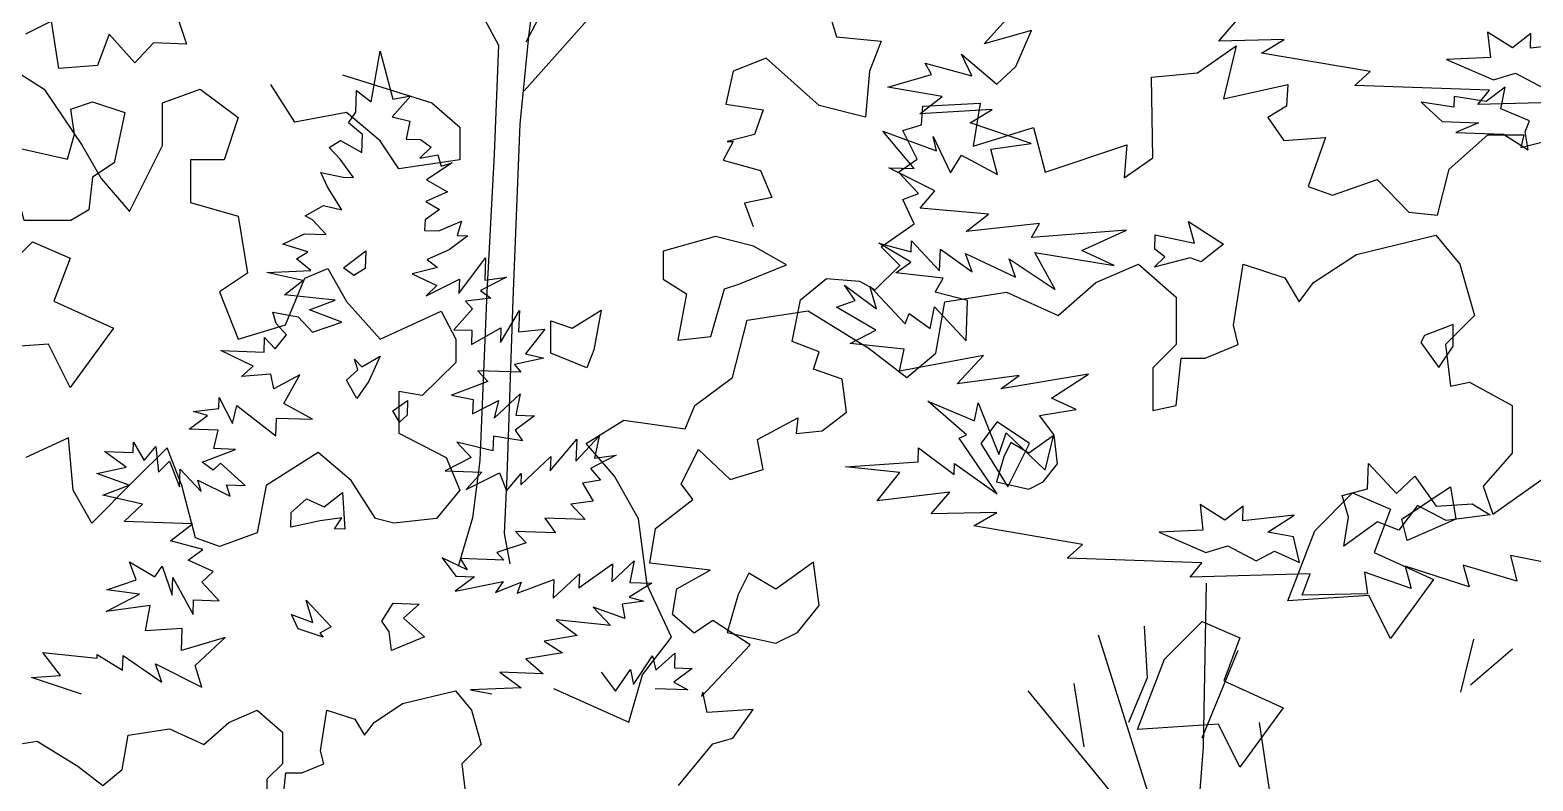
# Model space of a CAD drawing. Header units: inches. Extents: x -11 to 128, y 7 to 56.
# Drawn here: x 59.323 to 59.8179, y 22.3662 to 22.6136 of the extents above; entities that cross this region are included whole.
import ezdxf

# ---------------------------------------------------------------- set-up
doc = ezdxf.new("R2010")
doc.units = ezdxf.units.IN
doc.header["$MEASUREMENT"] = 0
doc.layers.add('CAY', color=94, linetype='Continuous')
doc.layers.add('CAY-3', color=61, linetype='Continuous')
picture_1 = doc.add_image_def('image1.jpg', size_in_pixel=(1680, 1093))

# ---------------------------------------------------------------- blocks, each defined once
blk = doc.blocks.new('A$C76451831')
at = {"layer": 'CAY'}
for p, q in [((1479.9, 1929.8), (1538.3, 1944)), ((1538.3, 1944), (1555.9, 1922.7)), ((1448.6, 1909.2), (1479.9, 1929.8)), ((1288.9, 1909.2), (1320.1, 1922.7)), ((1320.1, 1922.7), (1347.8, 1898.6)), ((1389.7, 1877.9), (1396.8, 1922.7)), ((1396.8, 1922.7), (1427.4, 1912.7)), ((1555.9, 1922.7), (1566.6, 1885)), ((1261.1, 1885), (1288.9, 1909.2)), ((1427.4, 1912.7), (1438, 1895)), ((1438, 1895), (1448.6, 1909.2)), ((1178, 1895), (1223.4, 1902.1)), ((1223.4, 1902.1), (1261.1, 1885)), ((1347.8, 1898.6), (1347.8, 1863.8)), ((1033, 1881.5), (1077.8, 1888.5)), ((1077.8, 1888.5), (1122.6, 1860.8)), ((1171.5, 1857.3), (1178, 1895)), ((1022.3, 1839.6), (1033, 1881.5)), ((1393.2, 1863.8), (1389.7, 1877.9)), ((1566.6, 1885), (1545.3, 1863.8)), ((1347.8, 1863.8), (1330.7, 1846.6)), ((1369, 1853.7), (1393.2, 1863.8)), ((1545.3, 1863.8), (1548.9, 1833.1)), ((1122.6, 1860.8), (1150.3, 1839.6)), ((1150.3, 1839.6), (1171.5, 1857.3)), ((1347.8, 1818.9), (1351.4, 1853.7)), ((1351.4, 1853.7), (1369, 1853.7)), ((1330.7, 1846.6), (1330.7, 1815.4)), ((994.6, 1818.9), (1022.3, 1839.6)), ((1548.9, 1833.1), (1563, 1836)), ((1563, 1836), (1594.3, 1818.9)), ((987.6, 1801.8), (994.6, 1818.9)), ((1330.7, 1815.4), (1347.8, 1818.9)), ((1594.3, 1818.9), (1594.3, 1784.1)), ((915, 1791.2), (942.7, 1808.3)), ((942.7, 1808.3), (987.6, 1801.8)), ((1580.1, 1739.3), (1673.3, 1805.4)), ((935.7, 1767), (915, 1791.2)), ((1594.3, 1784.1), (1573, 1759.9)), ((953.4, 1735.8), (935.7, 1767)), ((4659.2, 1730), (4666, 1767.4)), ((4666, 1767.4), (4675.2, 1732.1)), ((1573, 1759.9), (1580.1, 1739.3)), ((959.8, 1687.4), (953.4, 1735.8)), ((4648.1, 1722.6), (4648.6, 1738.5)), ((4648.6, 1738.5), (4659.2, 1730)), ((4688.4, 1734.4), (4674.7, 1719)), ((4675.2, 1732.1), (4688.4, 1734.4)), ((4642.8, 1714.7), (4648.1, 1722.6)), ((4653, 1706.2), (4642.8, 1714.7)), ((4674.7, 1719), (4687.7, 1715.8)), ((4687.7, 1715.8), (4685, 1702.8)), ((4628.6, 1696.6), (4636.9, 1701.7)), ((4636.9, 1701.7), (4652.5, 1693)), ((4652.5, 1693), (4653, 1706.2)), ((4685, 1702.8), (4695.4, 1702.4)), ((4695.4, 1702.4), (4703.4, 1696.7)), ((977.5, 1649), (959.8, 1687.4)), ((4636.5, 1688.1), (4628.6, 1696.6)), ((4646.4, 1674.6), (4636.5, 1688.1)), ((4703.4, 1696.7), (4694.9, 1688.8)), ((4694.9, 1688.8), (4708.2, 1691.1)), ((4708.2, 1691.1), (4710.6, 1682.8)), ((4627.6, 1667.1), (4622.5, 1678.2)), ((4622.5, 1678.2), (4638.7, 1674.9)), ((4718.8, 1685.3), (4699.8, 1672.8)), ((4710.6, 1682.8), (4718.8, 1685.3)), ((4637.9, 1650.9), (4627.6, 1667.1)), ((4638.7, 1674.9), (4646.4, 1674.6)), ((4699.8, 1672.8), (4715.4, 1664.1)), ((4611, 1646.4), (4624.4, 1654.1)), ((4624.4, 1654.1), (4637.9, 1650.9)), ((4715.4, 1664.1), (4699.3, 1656.9)), ((4699.3, 1656.9), (4709.5, 1651.1)), ((956.3, 1621.3), (977.5, 1649)), ((4616.3, 1643.5), (4611, 1646.4)), ((4626.4, 1632.7), (4616.3, 1643.5)), ((4698.8, 1643.4), (4698.5, 1635.7)), ((4709.5, 1651.1), (4698.8, 1643.4)), ((4594.4, 1625.7), (4610.5, 1633.3)), ((4610.5, 1633.3), (4626.4, 1632.7)), ((4698.5, 1635.7), (4708.9, 1635.3)), ((4708.9, 1635.3), (4725.5, 1642.4)), ((4730.1, 1631.8), (4716.6, 1621.4)), ((4725.5, 1642.4), (4722.4, 1632.1)), ((4722.4, 1632.1), (4730.1, 1631.8)), ((946.3, 1586.5), (956.3, 1621.3)), ((4612.8, 1620.1), (4594.4, 1625.7)), ((4716.6, 1621.4), (4700.5, 1614.3)), ((890.9, 1611.3), (946.3, 1586.5)), ((4604.5, 1614.9), (4612.8, 1620.1)), ((4615, 1606.4), (4604.5, 1614.9)), ((4700.5, 1614.3), (4708, 1608.6)), ((4723.6, 1589.4), (4743.1, 1615.5)), ((4743.1, 1615.5), (4742.6, 1599.2)), ((4582.8, 1604.8), (4615, 1606.4)), ((4609.3, 1598.9), (4582.8, 1604.8)), ((4595.8, 1588.5), (4609.3, 1598.9)), ((4708, 1608.6), (4689.3, 1603.8)), ((4689.3, 1603.8), (4707.5, 1595.4)), ((4699.6, 1587.6), (4724, 1599.9)), ((4724, 1599.9), (4723.6, 1589.4)), ((4758.5, 1601.4), (4739.6, 1591.6)), ((4742.6, 1599.2), (4758.5, 1601.4)), ((4632.8, 1584.5), (4595.8, 1588.5)), ((4707.5, 1595.4), (4699.6, 1587.6)), ((4739.6, 1591.6), (4747.1, 1585.9)), ((4614, 1577.4), (4632.8, 1584.5)), ((4637.7, 1568.4), (4614, 1577.4)), ((4733.7, 1578.2), (4720, 1562.8)), ((4747.1, 1585.9), (4728.4, 1583.8)), ((4728.4, 1583.8), (4733.7, 1578.2)), ((4754.1, 1553.5), (4768.1, 1577)), ((4768.1, 1577), (4767.5, 1561.2)), ((4587.2, 1575.6), (4605.7, 1572.3)), ((4589.7, 1567.4), (4587.2, 1575.6)), ((4597.1, 1559), (4589.7, 1567.4)), ((4605.7, 1572.3), (4616.2, 1561)), ((4616.2, 1561), (4637.7, 1568.4)), ((4580.8, 1546.4), (4581.1, 1557.2)), ((4581.1, 1557.2), (4589, 1548.8)), ((4589, 1548.8), (4597.1, 1559)), ((4720, 1562.8), (4733.1, 1562.4)), ((4732.8, 1552), (4754.5, 1564.3)), ((4733.1, 1562.4), (4732.8, 1552)), ((4754.5, 1564.3), (4754.1, 1553.5)), ((4767.5, 1561.2), (4786.6, 1563.2)), ((4786.6, 1563.2), (4772.4, 1545.1)), ((4572.7, 1536.2), (4549.1, 1547.5)), ((4549.1, 1547.5), (4580.8, 1546.4)), ((4772.4, 1545.1), (4785.9, 1541.9)), ((4564.3, 1528.4), (4572.7, 1536.2)), ((4769.2, 1531.6), (4737.5, 1532.7)), ((4737.5, 1532.7), (4745, 1524.8)), ((4785.9, 1541.9), (4764.4, 1537.2)), ((4764.4, 1537.2), (4769.2, 1531.6)), ((4585.6, 1530.3), (4564.3, 1528.4)), ((4588, 1519.4), (4585.6, 1530.3)), ((4606.9, 1529.6), (4588, 1519.4)), ((4595.3, 1508.7), (4606.9, 1529.6)), ((4745, 1524.8), (4718.3, 1514.8)), ((4547.6, 1504.9), (4547.9, 1513.1)), ((4547.9, 1513.1), (4557.6, 1494.1)), ((4718.3, 1514.8), (4734.1, 1511.6)), ((4734.1, 1511.6), (4733.7, 1501.1)), ((4733.7, 1501.1), (4752.6, 1510.9)), ((4749.5, 1497.9), (4768.7, 1515.8)), ((4752.6, 1510.9), (4749.5, 1497.9)), ((4768.7, 1515.8), (4765.4, 1500)), ((4525.8, 1489.8), (4539.3, 1499.8)), ((4528.9, 1502.9), (4547.6, 1504.9)), ((4539.3, 1499.8), (4528.9, 1502.9)), ((4557.6, 1494.1), (4560.8, 1507.2)), ((4560.8, 1507.2), (4589.5, 1484.9)), ((4616.2, 1497.1), (4595.3, 1508.7)), ((4779, 1499.6), (4765, 1489.2)), ((4765.4, 1500), (4779, 1499.6)), ((4547, 1489.1), (4525.8, 1489.8)), ((4543.8, 1475.6), (4547, 1489.1)), ((4589.5, 1484.9), (4589.9, 1498)), ((4589.9, 1498), (4616.2, 1497.1)), ((4765, 1489.2), (4770.2, 1481.3)), ((4484.8, 1472.7), (4485.1, 1480.4)), ((4485.1, 1480.4), (4492.8, 1466.9)), ((4722.1, 1480.2), (4732.6, 1469)), ((4748.6, 1473.9), (4722.1, 1480.2)), ((4749, 1484.7), (4748.6, 1473.9)), ((4770.2, 1481.3), (4749, 1484.7)), ((4790.7, 1459.3), (4810.1, 1482.6)), ((4809.5, 1466.3), (4826.5, 1484.8)), ((4810.1, 1482.6), (4809.5, 1466.3)), ((4826.5, 1484.8), (4823.2, 1468.6)), ((4463.6, 1473.4), (4484.8, 1472.7)), ((4479.5, 1462), (4463.6, 1473.4)), ((4492.8, 1466.9), (4501.3, 1477.1)), ((4501.3, 1477.1), (4503.4, 1458.4)), ((4503.4, 1458.4), (4511.4, 1466.3)), ((4511.4, 1466.3), (4518.8, 1447.4)), ((4535.3, 1465.5), (4559.7, 1475)), ((4559.7, 1475), (4543.8, 1475.6)), ((4732.6, 1469), (4713.7, 1459.2)), ((4769, 1449.1), (4791.1, 1469.7)), ((4791.1, 1469.7), (4790.7, 1459.3)), ((4839.1, 1470.7), (4820.2, 1461)), ((4823.2, 1468.6), (4839.1, 1470.7)), ((4458, 1457.3), (4479.5, 1462)), ((4481.7, 1448.7), (4458, 1457.3)), ((4518.8, 1447.4), (4519.3, 1460.6)), ((4519.3, 1460.6), (4534.6, 1444.2)), ((4543.3, 1459.7), (4535.3, 1465.5)), ((4548.9, 1465), (4543.3, 1459.7)), ((4566.9, 1448.5), (4548.9, 1465)), ((4713.7, 1459.2), (4740.4, 1458.3)), ((4740.4, 1458.3), (4729, 1445.5)), ((4729, 1445.5), (4753.5, 1457.8)), ((4753.5, 1457.8), (4758.5, 1444.5)), ((4758.5, 1444.5), (4769.3, 1457.3)), ((4769.3, 1457.3), (4769, 1449.1)), ((4820.2, 1461), (4827.6, 1452.5)), ((4462.4, 1441.3), (4481.7, 1448.7)), ((4534.6, 1444.2), (4532.2, 1452.4)), ((4532.2, 1452.4), (4555.8, 1440.7)), ((4555.8, 1440.7), (4553.3, 1449)), ((4553.3, 1449), (4566.9, 1448.5)), ((4827.6, 1452.5), (4814.4, 1450.3)), ((4814.4, 1450.3), (4822.1, 1436.9)), ((4491.7, 1434.8), (4462.4, 1441.3)), ((4478.1, 1422.1), (4491.7, 1434.8)), ((4822.1, 1436.9), (4805.7, 1434.7)), ((4805.7, 1434.7), (4816.2, 1423.5)), ((4528.3, 1420.4), (4478.1, 1422.1)), ((4786.8, 1424.5), (4794.5, 1413.8)), ((4816.2, 1423.5), (4786.8, 1424.5)), ((4512, 1407.8), (4528.3, 1420.4)), ((4794.5, 1413.8), (4765.1, 1414.8)), ((4765.1, 1414.8), (4773, 1406.4)), ((4535.8, 1401.5), (4512, 1407.8)), ((4525.1, 1393.7), (4535.8, 1401.5)), ((4773, 1406.4), (4751.5, 1399.4)), ((4487, 1379.2), (4482, 1392.5)), ((4482, 1392.5), (4500.7, 1381.4)), ((4500.7, 1381.4), (4505.9, 1389.4)), ((4505.9, 1389.4), (4513.4, 1367.9)), ((4543.4, 1385.4), (4525.1, 1393.7)), ((4711.4, 1395.4), (4721.4, 1381.9)), ((4729.7, 1386.6), (4711.4, 1395.4)), ((4724.6, 1394.9), (4729.7, 1386.6)), ((4756.7, 1393.8), (4724.6, 1394.9)), ((4751.5, 1399.4), (4756.7, 1393.8)), ((4811.7, 1373.3), (4836.3, 1391)), ((4835.9, 1377.9), (4852.3, 1393.2)), ((4836.3, 1391), (4835.9, 1377.9)), ((4852.3, 1393.2), (4849, 1377.4)), ((4465.5, 1371.8), (4487, 1379.2)), ((4513.4, 1367.9), (4513.8, 1381)), ((4513.8, 1381), (4528.7, 1353.7)), ((4535, 1377.5), (4543.4, 1385.4)), ((4735, 1381.4), (4721, 1371)), ((4721.4, 1381.9), (4735, 1381.4)), ((4766.3, 1369.4), (4793.3, 1379.4)), ((4792.9, 1365.8), (4812.1, 1383.7)), ((4793.3, 1379.4), (4792.9, 1365.8)), ((4812.1, 1383.7), (4811.7, 1373.3)), ((4464.9, 1355.9), (4489.4, 1368.7)), ((4489.4, 1368.7), (4465.5, 1371.8)), ((4547.7, 1363.9), (4535, 1377.5)), ((4721, 1371), (4756.1, 1378)), ((4756.1, 1378), (4750.4, 1370)), ((4750.4, 1370), (4769.3, 1377.5)), ((4769.3, 1377.5), (4766.3, 1369.4)), ((4865.3, 1376.9), (4848.6, 1366.6)), ((4849, 1377.4), (4865.3, 1376.9)), ((4497.2, 1360.3), (4464.9, 1355.9)), ((4493.9, 1341.8), (4497.2, 1360.3)), ((4528.7, 1353.7), (4529.1, 1364.6)), ((4529.1, 1364.6), (4547.7, 1363.9)), ((4822.1, 1359.3), (4834.8, 1345.7)), ((4845.4, 1350.8), (4822.1, 1359.3)), ((4859.4, 1363.5), (4843.5, 1361.3)), ((4843.5, 1361.3), (4845.4, 1350.8)), ((4848.6, 1366.6), (4859.4, 1363.5)), ((4834.8, 1345.7), (4795, 1349.9)), ((4795, 1349.9), (4810.5, 1338.4)), ((4520.7, 1343.6), (4493.9, 1341.8)), ((4520.1, 1327.3), (4520.7, 1343.6)), ((4552.2, 1337), (4520.1, 1327.3)), ((4530.1, 1316.5), (4552.2, 1337)), ((4810.5, 1338.4), (4786.3, 1334.3)), ((4786.3, 1334.3), (4799.6, 1325.7)), ((4431.5, 1309.1), (4418.5, 1325.8)), ((4418.5, 1325.8), (4458.3, 1321.7)), ((4458.3, 1321.7), (4458.4, 1324.4)), ((4458.4, 1324.4), (4477, 1312.9)), ((4477, 1312.9), (4477.4, 1323.8)), ((4477.4, 1323.8), (4505.7, 1304.2)), ((4799.6, 1325.7), (4772.7, 1321.2)), ((4851.8, 1302.5), (4865.7, 1323.4)), ((4865.7, 1323.4), (4868.1, 1312.9)), ((4868.1, 1312.9), (4882.1, 1325.5)), ((4882.1, 1325.5), (4881.7, 1314.6)), ((4501.2, 1317.5), (4535, 1300.5)), ((4505.7, 1304.2), (4501.2, 1317.5)), ((4535, 1300.5), (4530.1, 1316.5)), ((4772.7, 1321.2), (4785.5, 1310.3)), ((4838.5, 1297.6), (4849.5, 1313.5)), ((4849.5, 1313.5), (4851.8, 1302.5)), ((4894.8, 1314.2), (4881.4, 1304.2)), ((4881.7, 1314.6), (4894.8, 1314.2)), ((4410.2, 1307.5), (4431.5, 1309.1)), ((4446.9, 1295.4), (4410.2, 1307.5)), ((4753.8, 1311.4), (4769.3, 1300)), ((4785.5, 1310.3), (4753.8, 1311.4)), ((4828.1, 1311.5), (4838.5, 1297.6)), ((4881.4, 1304.2), (4891.6, 1298.4)), ((4682.3, 1288.4), (4721.2, 1297.8)), ((4721.2, 1297.8), (4733, 1283.7)), ((4769.3, 1300), (4732.1, 1298.6)), ((4732.1, 1298.6), (4747.8, 1295.7)), ((4891.6, 1298.4), (4867.6, 1299.3)), ((4554.9, 1274.6), (4575.8, 1283.7)), ((4575.8, 1283.7), (4594.3, 1267.5)), ((4622.2, 1253.8), (4626.9, 1283.7)), ((4626.9, 1283.7), (4647.3, 1277)), ((4661.5, 1274.6), (4682.3, 1288.4)), ((4733, 1283.7), (4740.1, 1258.5)), ((4481, 1265.2), (4511.3, 1269.9)), ((4511.3, 1269.9), (4536.5, 1258.5)), ((4536.5, 1258.5), (4554.9, 1274.6)), ((4647.3, 1277), (4654.4, 1265.2)), ((4654.4, 1265.2), (4661.5, 1274.6)), ((4384.3, 1256.1), (4414.2, 1260.8)), ((4414.2, 1260.8), (4444.1, 1242.4)), ((4476.7, 1240), (4481, 1265.2)), ((4594.3, 1267.5), (4594.3, 1244.3)), ((4740.1, 1258.5), (4725.9, 1244.3)), ((4624.5, 1244.3), (4622.2, 1253.8)), ((4444.1, 1242.4), (4462.6, 1228.2)), ((4462.6, 1228.2), (4476.7, 1240)), ((4594.3, 1244.3), (4582.9, 1232.9)), ((4594.3, 1214.4), (4596.6, 1237.6)), ((4596.6, 1237.6), (4608.4, 1237.6)), ((4608.4, 1237.6), (4624.5, 1244.3)), ((4725.9, 1244.3), (4728.3, 1223.9)), ((4582.9, 1232.9), (4582.9, 1212.1)), ((5124.9, 59.8), (5138.6, 75.7)), ((5172.9, 60.9), (5124.9, 59.8)), ((5156.3, 51), (5172.9, 60.9)), ((5236, 37.4), (5156.3, 51)), ((5224.8, 27.3), (5236, 37.4)), ((5323.5, 23.9), (5224.8, 27.3)), ((5314.9, 13.3), (5323.5, 23.9)), ((5402.9, 15.7), (5314.9, 13.3))]:
    blk.add_line(p, q, dxfattribs=at)
for points in [[(4995.4, 1794.8), (5000.7, 1777.9), (5033.4, 1774.7), (5024.9, 1752.6), (5021.8, 1718.9), (4988, 1727.3), (4949, 1762.1), (4924.8, 1752.6), (4919.5, 1728.3), (4946.9, 1724.1), (4940.6, 1706.2), (4920.5, 1700.9), (4924.8, 1700.9), (4917.4, 1687.2), (4944.8, 1679.8), (4953.2, 1659.8), (4933.2, 1655.6), (4939.5, 1638.7)], [(4884.7, 1228.2), (4910, 1258.8), (4924.7, 1263), (4939.5, 1284.1), (4905.7, 1282), (4902.6, 1296.7), (4901.5, 1293.6), (4937.4, 1331.5), (4910, 1349.5), (4896.3, 1340), (4880.4, 1353.7), (4883.6, 1372.7), (4907.9, 1386.4), (4863.6, 1391.6), (4867.8, 1417), (4895.2, 1438.1), (4886.8, 1449.7), (4899.4, 1475), (4922.6, 1452.8), (4946.9, 1460.2), (4942.7, 1482.3), (4972.2, 1498.2), (4971.1, 1486.6), (4990.1, 1488.7), (5008, 1502.4), (5004.9, 1526.6), (4983.8, 1534), (4988, 1546.7), (4968, 1554.1), (4974.3, 1584.7), (4993.3, 1600.5), (5017.5, 1598.4), (5029.1, 1592), (5047.1, 1610), (5033.4, 1623.7), (5057.6, 1640.6), (5049.2, 1658.5), (5060.8, 1662.7), (5046, 1678.5), (5059.7, 1688), (5049.2, 1709.1), (5062.9, 1713.3), (5063.9, 1727), (5106.1, 1729.1), (5100.9, 1697.5), (5145.2, 1711.2), (5153.6, 1678.5), (5213.7, 1698.6), (5211.6, 1674.3), (5232.7, 1689.1), (5231.6, 1748.1), (5265.4, 1751.3), (5293.9, 1771.3), (5284.4, 1732.3), (5331.8, 1742.9), (5330.8, 1727), (5317.1, 1718.6), (5328.7, 1701.7), (5359.3, 1703.8), (5346.6, 1668), (5364.5, 1661.6), (5397.2, 1673.2), (5420.4, 1649), (5441.5, 1646.9), (5450, 1680.6), (5478.4, 1705.9), (5504.8, 1705.9), (5502.7, 1696.5), (5531.2, 1703.8)], [(4680, 1494.9), (4675.3, 1503.2), (4686, 1511), (4685.6, 1500.1), (4680, 1494.9)], [(5271.7, 1376.9), (5269.6, 1256.6), (5264.3, 1187)], [(5226.4, 1345.2), (5228.5, 1307.3), (5214.8, 1274.6)], [(5192.6, 1338.9), (5231.6, 1214.5)], [(5467.9, 1335.7), (5458.4, 1296.7)], [(5294.9, 1327.3), (5268.6, 1263)], [(5496.4, 1328.4), (5465.8, 1302)], [(5174.7, 1303.1), (5182.1, 1256.6)], [(5140.9, 1297.8), (5207.4, 1216.6)], [(5310.7, 1274.6), (5323.4, 1189.1), (5320.2, 1149.1)], [(1643.3, 140), (1592.9, 149.9), (1597.7, 131.1), (1558.2, 142.9), (1562.6, 126.9), (1515.6, 142.2), (1520, 125.7), (1486, 137.8), (1488.1, 121.8), (1440.1, 120.8), (1446.1, 136.4), (1358.1, 134.1), (1366.6, 144.6), (1267.9, 148.1), (1279.1, 158.1), (1199.4, 171.8), (1216.1, 181.6), (1168, 180.6), (1181.7, 196.4), (1128.5, 190.1), (1145, 210.9), (1105.3, 215), (1158.5, 218.6), (1158.8, 229), (1184.9, 209.5), (1185.2, 217.6), (1216.5, 195.2), (1188.5, 236.1), (1194, 238.6), (1165.5, 263.2), (1199.8, 248.8), (1202.6, 261.9), (1217.6, 224.2), (1223.1, 239.9), (1251.6, 212.6), (1257.9, 238.7), (1247.6, 252.6), (1274.4, 257.1), (1256.2, 265.5), (1283.5, 283.1), (1219.2, 272.2), (1232.7, 282.1), (1187.2, 276), (1206.5, 296.7), (1144.9, 285.2), (1148.2, 301.4), (1108.5, 305.5), (1127.4, 315.3), (1098.5, 332.2), (1112.3, 337.1), (1104.5, 348.3), (1127.9, 331.1), (1123.1, 347.6), (1148.9, 320), (1151.8, 327.6), (1167.3, 316.6), (1170.6, 332.4), (1193.7, 307.5), (1194.8, 337), (1171, 343.2), (1176.8, 353.5), (1142, 357.4), (1153.2, 365.2), (1129.6, 379.1), (1153.4, 372.9), (1153.7, 381), (1174.2, 359), (1174.8, 374.8), (1198.2, 358.2), (1193.2, 371.5), (1229.8, 354.3), (1225.3, 367.6), (1258.9, 345.2), (1244, 372.4), (1302.2, 362.7), (1278.5, 373.9), (1311.2, 388.7), (1241.7, 383.4), (1247.5, 393.6), (1193.8, 387.8), (1210.1, 400.4), (1160, 404.8), (1170.8, 417.6), (1137, 434.6), (1155.6, 434), (1132.5, 461.5), (1171.9, 447), (1169.5, 457.5), (1182.2, 430.8), (1190.3, 443.7), (1216.6, 429.6), (1211.8, 448.3), (1241.4, 452.3), (1196.6, 467.5), (1212.8, 477.3), (1159.7, 474.2), (1176, 486.8), (1136.3, 493.6), (1168.4, 502.9), (1163.7, 511.2), (1197.8, 501.9), (1190.2, 518), (1216.2, 495.8), (1230.2, 508.9), (1241.6, 535.3), (1206.8, 525.6), (1223.3, 543.6)], [(774.7, 655.4), (791.5, 634.3), (850.6, 524.6), (847.4, 444.5), (842.2, 343.2), (836.9, 219.8), (831.6, 177.6), (821.1, 141.8)], [(888.6, 656.4), (872.7, 530.9), (866.4, 466.6), (861.1, 337.9), (856.9, 208.2), (854.8, 166), (859, 143.9)], [(914.9, 644.8), (899.1, 580.5), (870.6, 526.7)], [(948.7, 602.7), (920.2, 547.8), (869.6, 490.9)]]:
    blk.add_lwpolyline(points, dxfattribs=at)
for points in [[(1240.2, 1791.1), (1216.4, 1806.9), (1204.5, 1791.1), (1224.3, 1759.4)], [(1537.1, 1751.5), (1548.9, 1759.4), (1552.9, 1735.6), (1517.3, 1719.8), (1513.3, 1735.6)], [(4396.9, 1672), (4402.2, 1695.8), (4436.5, 1687.9), (4441.8, 1706.3), (4439.1, 1724.8), (4455, 1730.1), (4478.7, 1722.2), (4470.8, 1685.2), (4455, 1674.7), (4452.3, 1650.9), (4439.1, 1643), (4404.8, 1643)], [(1085.8, 1672.3), (1081.8, 1704), (1054.1, 1684.2), (1034.3, 1696), (1026.4, 1680.2), (1018.5, 1652.5), (1054.1, 1644.6), (1069.9, 1652.5)], [(1339.1, 1632.7), (1366.8, 1660.4), (1394.5, 1648.5), (1382.7, 1616.8), (1426.2, 1597), (1394.5, 1553.5), (1378.7, 1585.2), (1319.3, 1581.2)], [(4639.1, 1608.3), (4655.4, 1620.8), (4655, 1607.7), (4646.6, 1602.6)], [(4791, 1545.5), (4791, 1569.3), (4806.8, 1564), (4827.9, 1577.2), (4822.7, 1548.1), (4817.4, 1534.9)], [(5431.9, 1558.7), (5429.3, 1553.4), (5442.5, 1535), (5453, 1550.8), (5453, 1566.7)], [(4641.2, 1525.7), (4649.6, 1533.5), (4647.2, 1541.3), (4652.4, 1535.7), (4665.8, 1543.4), (4657.5, 1525.1), (4648.9, 1512.3)], [(5162.8, 1464.3), (5160.2, 1485.4), (5141.7, 1472.2), (5128.5, 1480.1), (5123.3, 1469.6), (5118, 1451.1), (5141.7, 1445.8), (5152.3, 1451.1)], [(4640.1, 1416.5), (4632.4, 1416.7), (4637.7, 1424.7), (4621.8, 1422.5), (4600.3, 1417.9), (4600.7, 1428.7), (4611.9, 1438.8), (4624.8, 1432.9), (4638.3, 1443.3)], [(5351.5, 1415.3), (5379.2, 1443), (5406.9, 1431.1), (5395, 1399.4), (5438.6, 1379.6), (5406.9, 1336.1), (5391, 1367.8), (5331.7, 1363.8)], [(4624.2, 1337.2), (4605.8, 1343.3), (4600.8, 1353.9), (4616.4, 1347.9), (4611.6, 1364.4), (4629.9, 1344.7), (4621.6, 1340)], [(4672.4, 1341), (4667.2, 1348.9), (4675.4, 1362.2), (4694.4, 1361.5), (4683.1, 1351), (4698.5, 1337.4), (4674.2, 1327.3)], [(1603.8, 461), (1606.8, 469), (1585.8, 477.9), (1589, 493.7), (1575.1, 483.3), (1551.6, 486.8), (1551.4, 479.1), (1527.5, 482.7), (1542.8, 468.5), (1569.5, 467.6), (1553, 460.5), (1587.8, 459.2), (1606, 447.7)], [(1332, 374.8), (1332.4, 385.2), (1361.2, 379.2), (1356.8, 395.2), (1382.5, 378.5), (1366.1, 365.4), (1358.1, 368.4), (1331.6, 361.7), (1339.5, 369.1)], [(1037.6, 376.9), (1009.9, 384), (971.5, 373.4), (971.5, 352.7), (988.6, 342.1), (982.2, 307.9), (1006.3, 310.8), (1016.4, 345.6), (1027, 349.2), (1061.8, 363.3)], [(1474.2, 178.1), (1469.4, 194.1), (1488.1, 198.9), (1488.8, 217.4), (1509.3, 195.4), (1522.9, 208.1), (1538.4, 186.2), (1564.8, 188), (1578.1, 179.9), (1545.8, 175.6), (1524.8, 186.7), (1511.1, 168.6), (1495.4, 174.6), (1470.8, 156.9)], [(1438.2, 144.9), (1433.9, 163.6), (1414.9, 167), (1434.4, 179.5), (1396.7, 175.3), (1397, 186.2), (1383.5, 175.8), (1365.4, 187.3), (1367.4, 168.6), (1335.2, 167), (1369.6, 152.2), (1385.6, 157.1), (1406.5, 146), (1419.9, 153.2)], [(5395.1, 24.1), (5390.7, 42.8), (5371.8, 46.2), (5391.3, 58.7), (5353.5, 54.6), (5353.9, 65.4), (5340.4, 55), (5322.2, 66.5), (5324.3, 47.9), (5292.1, 46.3), (5326.4, 31.5), (5342.5, 36.4), (5363.4, 25.2), (5376.8, 32.4)]]:
    blk.add_lwpolyline(points, close=True, dxfattribs=at)
at = {"layer": 'CAY-3'}
for p, q in [((489.8, 509.9), (517.5, 492.2)), ((736.2, 502.8), (801.7, 482.1)), ((517.5, 492.2), (545.2, 450.9)), ((604.1, 482.1), (631.9, 492.2)), ((631.9, 492.2), (659.6, 471.5)), ((701.4, 468), (683.7, 495.7)), ((604.1, 450.9), (604.1, 482.1)), ((739.2, 475.1), (701.4, 468)), ((763.9, 454.4), (739.2, 475.1)), ((801.7, 482.1), (822.3, 464.4)), ((659.6, 471.5), (649.5, 440.3)), ((822.3, 464.4), (822.3, 440.3)), ((777.5, 433.8), (763.9, 454.4)), ((545.2, 450.9), (559.3, 426.7)), ((580, 402.5), (604.1, 450.9)), ((624.8, 440.3), (624.8, 409)), ((649.5, 440.3), (624.8, 440.3)), ((822.3, 440.3), (777.5, 433.8)), ((559.3, 426.7), (580, 402.5)), ((624.8, 409), (659.6, 399)), ((659.6, 399), (666.6, 357.1)), ((666.6, 357.1), (646, 343.5)), ((694.4, 319.3), (708.5, 353.5)), ((708.5, 353.5), (725.6, 360.6)), ((725.6, 360.6), (739.2, 336.4)), ((646, 343.5), (659.6, 308.7)), ((739.2, 336.4), (763.9, 308.7)), ((763.9, 308.7), (808.7, 329.4)), ((808.7, 329.4), (819.4, 308.7)), ((659.6, 308.7), (694.4, 319.3)), ((819.4, 308.7), (819.4, 291.6)), ((819.4, 291.6), (794.6, 267.4)), ((794.6, 267.4), (777.5, 270.4)), ((777.5, 270.4), (777.5, 239.7)), ((535.2, 236.2), (503.9, 222)), ((538.7, 197.8), (535.2, 236.2)), ((777.5, 239.7), (812.3, 222)), ((607.7, 229.1), (583.5, 204.9)), ((618.3, 201.4), (607.7, 229.1)), ((718.5, 225.5), (680.2, 201.4)), ((742.7, 204.9), (718.5, 225.5)), ((812.3, 222), (822.3, 197.8)), ((583.5, 204.9), (552.3, 173.6)), ((628.3, 163), (618.3, 201.4)), ((680.2, 201.4), (673.7, 166.6)), ((760.4, 177.2), (742.7, 204.9)), ((552.3, 173.6), (538.7, 197.8)), ((822.3, 197.8), (805.2, 177.2)), ((774, 173.6), (760.4, 177.2)), ((805.2, 177.2), (774, 173.6)), ((673.7, 166.6), (646, 156.5)), ((646, 156.5), (628.3, 163))]:
    blk.add_line(p, q, dxfattribs=at)
blk.add_lwpolyline([(489, 710.9), (516.5, 716.2), (524.9, 728.8), (551.3, 714.1), (552.3, 688.8), (539.7, 682.4), (538.6, 659.2), (571.3, 662.4), (578.7, 638.1), (551.3, 614.9), (584, 604.4), (593.5, 593.8), (574.5, 577), (579.7, 564.3), (610.3, 560.1), (621.9, 525.3), (597.7, 526.3), (584, 511.6), (565, 532.7), (556.5, 509.5), (528.1, 507.4), (522.8, 542.2), (503.8, 532.7)], dxfattribs=at)
blk.add_lwpolyline([(481.1, 352.5), (508.8, 380.2), (536.5, 368.3), (524.6, 336.6), (568.2, 316.8), (536.5, 273.3), (520.7, 305), (461.3, 301)], close=True, dxfattribs=at)

msp = doc.modelspace()

# ---------------------------------------------------------------- block references
at = {"layer": 'CAY', "xscale": 0.0004489089019145984, "yscale": 0.0004489089019145984, "zscale": 0.0004489089019145984}
for p in [(57.4138, 22.58311), (59.0954, 22.37316), (57.34374, 21.8133), (59.0954, 21.67334)]:
    msp.add_blockref('A$C76451831', p, dxfattribs=at)

# ---------------------------------------------------------------- pictures from other files: only their frames are drawn
image = msp.add_image(picture_1, insert=(12.49661, 7.37723), size_in_units=(74.4025, 48.40591))
image.dxf.flags = 6

doc.saveas('drawing.dxf')
